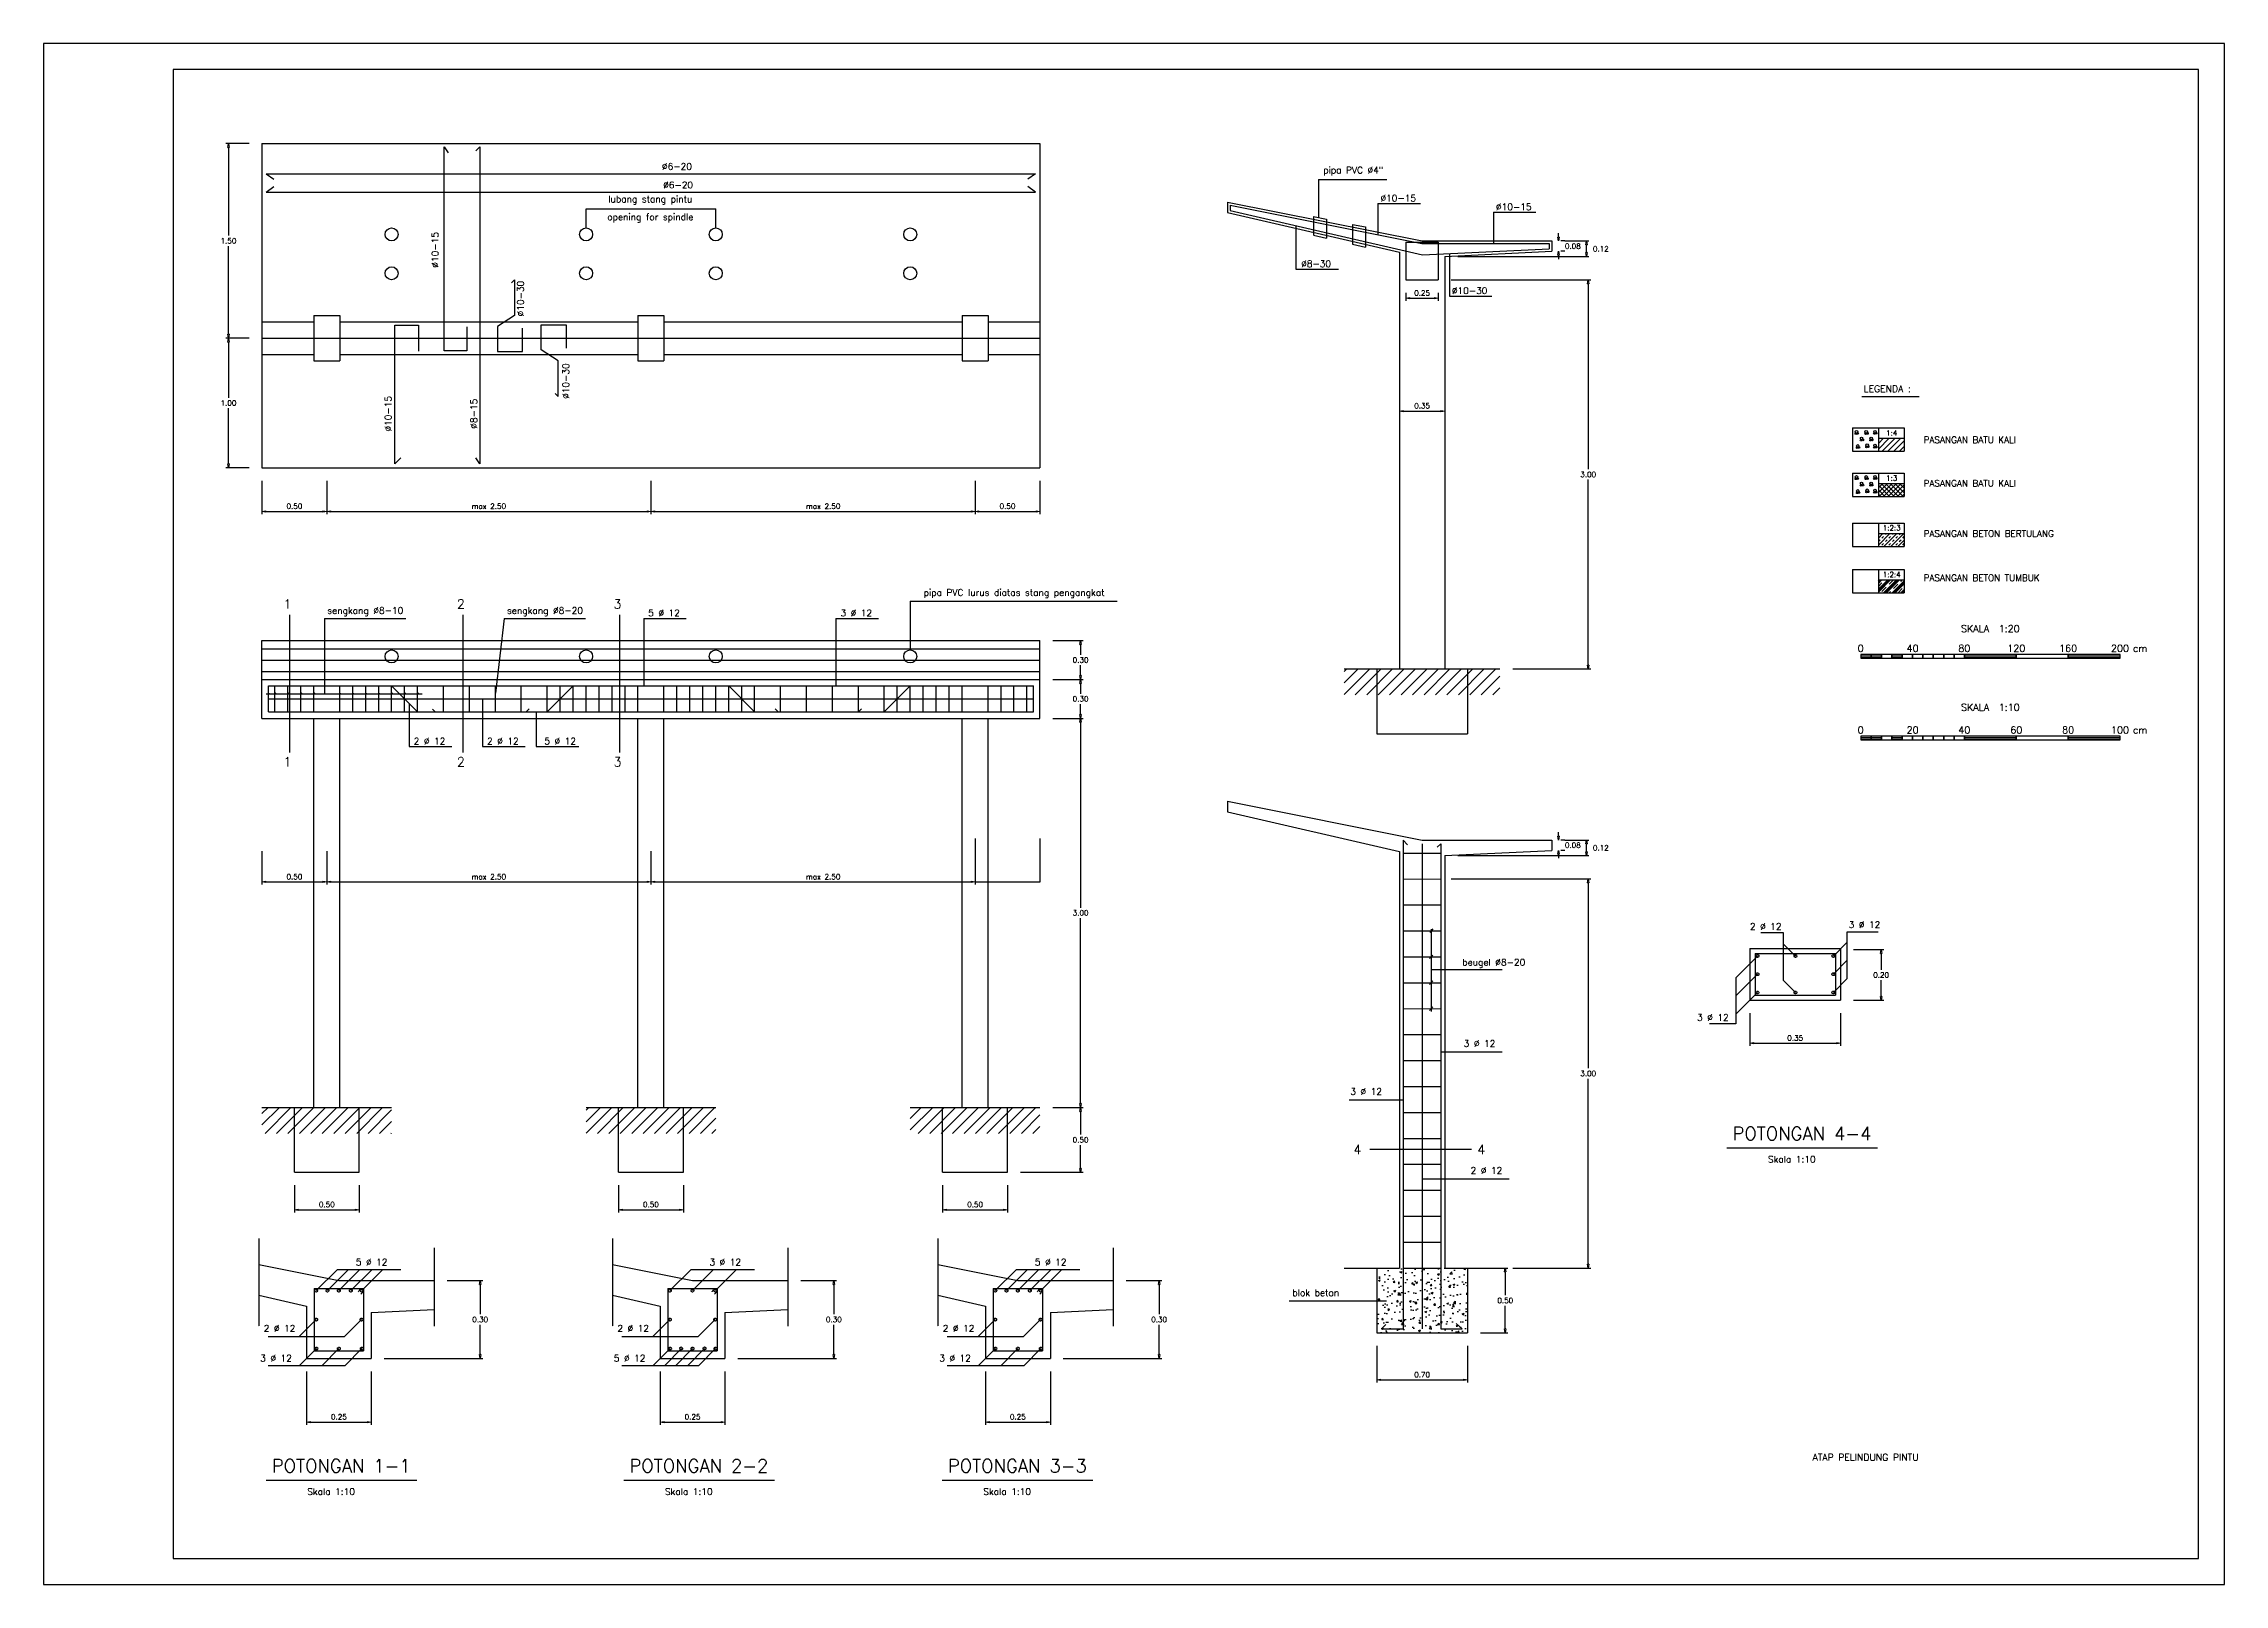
# Model space of a CAD drawing. Header units: metres. Extents: x -50 to 791, y -10 to 584.
import ezdxf
from ezdxf.enums import TextEntityAlignment as Align

# ---------------------------------------------------------------- set-up
doc = ezdxf.new("R2010")
doc.units = ezdxf.units.M
doc.header["$MEASUREMENT"] = 0
doc.linetypes.add('DASHED2', pattern=[0.375, 0.25, -0.125])
doc.layers.add('GRID', color=7, linetype='Continuous')
doc.layers.add('KOP', color=7, linetype='Continuous')
doc.styles.add('L100', font='simplex.shx', dxfattribs={"height": 0.0508})
doc.styles.add('L140', font='simplex.shx', dxfattribs={"height": 0.0712})
doc.styles.add('L200', font='simplex.shx', dxfattribs={"height": 0.1016})
doc.styles.get("Standard").update_dxf_attribs({"font": 'Simplex.shx'})
doc.dimstyles.get("Standard").update_dxf_attribs({"dimtxt": 0.18, "dimasz": 0.18, "dimexe": 0.18, "dimexo": 0.0625, "dimgap": 0.09, "dimtad": 0, "dimtih": 1, "dimtoh": 1, "dimdec": 4, "dimzin": 0, "dimdsep": 46, "dimtxsty": 'Standard', "dimcen": 0.09, "dimadec": 0, "dimazin": 0, "dimtfac": 1, "dimtdec": 4, "dimtofl": 0, "dimtmove": 0, "dimatfit": 3, "dimfxl": 1, "dimtolj": 1, "dimtzin": 0, "dimarcsym": 0})
pattern_1 = [(0, (305.389869, -361.073652), (0, 0.0127), [])]
pattern_2 = [(0, (305.389869, -361.703538), (0, 0.0127), [])]

# ---------------------------------------------------------------- blocks, each defined once
blk = doc.blocks.new('_ClosedBlank')
at = {"color": 0, "linetype": 'ByBlock', "lineweight": -2}
for p, q in [((-1, 0.17), (0, 0)), ((-1, 0.17), (-1, -0.17)), ((0, 0), (-1, -0.17))]:
    blk.add_line(p, q, dxfattribs=at)
blk = doc.blocks.new('*D2')
at = {"color": 1, "lineweight": -2}
for p, q in [((309.21, 277.53), (309.21, 260.77)), ((334.21, 277.53), (334.21, 260.77))]:
    blk.add_line(p, q, dxfattribs=at)
at = {"color": 2, "lineweight": -2}
blk.add_line((309.24, 260.79), (334.18, 260.79), dxfattribs=at)
at = {"layer": 'Defpoints', "color": 0}
for p in [(309.21, 277.63), (334.21, 277.63), (334.21, 260.79)]:
    blk.add_point(p, dxfattribs=at)
at = {"color": 2, "lineweight": -2, "xscale": 0.03, "yscale": 0.03, "zscale": 0.03, "rotation": 180}
blk.add_blockref('_ClosedBlank', (309.21, 260.79), dxfattribs=at)
at = {"color": 2, "lineweight": -2, "xscale": 0.03, "yscale": 0.03, "zscale": 0.03}
blk.add_blockref('_ClosedBlank', (334.21, 260.79), dxfattribs=at)
at = {"color": 3, "insert": (321.71, 260.83), "char_height": 0.0406, "attachment_point": 5}
blk.add_mtext('\\A1;25.00', dxfattribs=at)
blk = doc.blocks.new('Kop20')
at = {"linetype": 'Continuous'}
h = blk.add_hatch(dxfattribs=at)
h.set_pattern_fill('ANSI31', color=1, scale=0.01, style=0)
h.set_pattern_definition([(45, (298.548277, -352.98725), (-0.02245064, 0.02245064), [])])
h.paths.add_polyline_path([(305.926, -354.118), (305.926, -354.018), (305.726, -354.018), (305.726, -354.118)])
h = blk.add_hatch(dxfattribs=at)
h.set_pattern_fill('ANSI37', color=1, scale=0.2, style=0)
h.set_pattern_definition([(45, (1291.575014, -163.244375), (-0.0176776695, 0.0176776695), []), (135, (1291.575014, -163.244375), (-0.0176776695, -0.0176776695), [])])
h.paths.add_polyline_path([(305.926, -354.466), (305.926, -354.366), (305.726, -354.366), (305.726, -354.466)])
h = blk.add_hatch(dxfattribs=at)
h.set_pattern_fill('TRANS', color=1, scale=0.006, angle=45, style=0)
h.set_pattern_definition([(45, (298.548277, -354.499533), (-0.02694077, 0.02694077), []), (45, (298.534806, -354.486063), (-0.02694077, 0.02694077), [0.01905, -0.01905])])
h.paths.add_polyline_path([(305.926, -354.853), (305.926, -354.753), (305.726, -354.753), (305.726, -354.853)])
h = blk.add_hatch(dxfattribs=at)
h.set_pattern_fill('CLAY', color=1, scale=0.01, angle=45, style=0)
h.set_pattern_definition([(45, (298.548277, -354.471725), (-0.03367596, 0.03367596), []), (45, (298.542664, -354.466113), (-0.03367596, 0.03367596), []), (45, (298.53705, -354.4605), (-0.03367596, 0.03367596), []), (45, (298.525826, -354.449275), (-0.03367596, 0.03367596), [0.047625, -0.03175])])
h.paths.add_polyline_path([(305.926, -355.21), (305.926, -355.11), (305.726, -355.11), (305.726, -355.21)])
h = blk.add_hatch(dxfattribs=at)
h.set_pattern_fill('LINE', color=2, scale=0.004, style=0)
h.set_pattern_definition(pattern_1)
h.paths.add_polyline_path([(305.59, -355.714), (305.67, -355.714), (305.67, -355.684), (305.59, -355.684)])
h = blk.add_hatch(dxfattribs=at)
h.set_pattern_fill('LINE', color=2, scale=0.004, style=0)
h.set_pattern_definition(pattern_1)
h.paths.add_polyline_path([(305.67, -355.714), (305.75, -355.714), (305.75, -355.684), (305.67, -355.684)])
h = blk.add_hatch(dxfattribs=at)
h.set_pattern_fill('LINE', color=2, scale=0.004, style=0)
h.set_pattern_definition(pattern_1)
h.paths.add_polyline_path([(305.83, -355.714), (305.91, -355.714), (305.91, -355.684), (305.83, -355.684)])
h = blk.add_hatch(dxfattribs=at)
h.set_pattern_fill('LINE', color=2, scale=0.004, style=0)
h.set_pattern_definition(pattern_1)
h.paths.add_polyline_path([(306.39, -355.714), (306.79, -355.714), (306.79, -355.684), (306.39, -355.684)])
h = blk.add_hatch(dxfattribs=at)
h.set_pattern_fill('LINE', color=2, scale=0.004, style=0)
h.set_pattern_definition(pattern_1)
h.paths.add_polyline_path([(307.19, -355.714), (307.59, -355.714), (307.59, -355.684), (307.19, -355.684)])
h = blk.add_hatch(dxfattribs=at)
h.set_pattern_fill('LINE', color=2, scale=0.004, style=0)
h.set_pattern_definition(pattern_2)
h.paths.add_polyline_path([(305.59, -356.344), (305.67, -356.344), (305.67, -356.314), (305.59, -356.314)])
h = blk.add_hatch(dxfattribs=at)
h.set_pattern_fill('LINE', color=2, scale=0.004, style=0)
h.set_pattern_definition(pattern_2)
h.paths.add_polyline_path([(305.67, -356.344), (305.75, -356.344), (305.75, -356.314), (305.67, -356.314)])
h = blk.add_hatch(dxfattribs=at)
h.set_pattern_fill('LINE', color=2, scale=0.004, style=0)
h.set_pattern_definition(pattern_2)
h.paths.add_polyline_path([(305.83, -356.344), (305.91, -356.344), (305.91, -356.314), (305.83, -356.314)])
h = blk.add_hatch(dxfattribs=at)
h.set_pattern_fill('LINE', color=2, scale=0.004, style=0)
h.set_pattern_definition(pattern_2)
h.paths.add_polyline_path([(306.39, -356.344), (306.79, -356.344), (306.79, -356.314), (306.39, -356.314)])
h = blk.add_hatch(dxfattribs=at)
h.set_pattern_fill('LINE', color=2, scale=0.004, style=0)
h.set_pattern_definition(pattern_2)
h.paths.add_polyline_path([(307.19, -356.344), (307.59, -356.344), (307.59, -356.314), (307.19, -356.314)])
at = {"color": 4}
blk.add_line((305.598, -353.696), (306.04, -353.696), dxfattribs=at)
at = {"color": 3, "linetype": 'Continuous'}
for p, q in [((305.526, -353.938), (305.526, -354.118)), ((305.526, -353.938), (305.926, -353.938)), ((305.726, -353.938), (305.726, -354.118)), ((305.726, -354.018), (305.926, -354.018)), ((305.926, -353.938), (305.926, -354.118)), ((305.526, -354.118), (305.926, -354.118)), ((305.526, -354.286), (305.526, -354.466)), ((305.526, -354.286), (305.926, -354.286)), ((305.726, -354.286), (305.726, -354.466)), ((305.726, -354.366), (305.926, -354.366)), ((305.926, -354.286), (305.926, -354.466)), ((305.526, -354.466), (305.926, -354.466)), ((305.526, -354.673), (305.926, -354.673)), ((305.526, -354.673), (305.526, -354.853)), ((305.726, -354.673), (305.726, -354.853)), ((305.926, -354.673), (305.926, -354.853)), ((305.526, -354.853), (305.926, -354.853)), ((305.726, -354.753), (305.926, -354.753)), ((305.526, -355.03), (305.526, -355.21)), ((305.526, -355.03), (305.926, -355.03)), ((305.726, -355.03), (305.726, -355.21)), ((305.926, -355.03), (305.926, -355.21)), ((305.526, -355.21), (305.926, -355.21)), ((305.726, -355.11), (305.926, -355.11))]:
    blk.add_line(p, q, dxfattribs=at)
at = {"color": 2}
blk.add_lwpolyline([(291.575, -362.855), (308.395, -362.855), (308.395, -350.975), (291.575, -350.975)], close=True, dxfattribs=at)
at = {"color": 6}
blk.add_lwpolyline([(292.575, -362.655), (308.195, -362.655), (308.195, -351.175), (292.575, -351.175)], close=True, dxfattribs=at)
at = {"color": 3, "linetype": 'Continuous'}
for points in [[(305.59, -355.714), (305.67, -355.714), (305.67, -355.684), (305.59, -355.684)], [(305.67, -355.714), (305.75, -355.714), (305.75, -355.684), (305.67, -355.684)], [(305.75, -355.714), (305.83, -355.714), (305.83, -355.684), (305.75, -355.684)], [(305.83, -355.714), (305.91, -355.714), (305.91, -355.684), (305.83, -355.684)], [(305.91, -355.714), (305.99, -355.714), (305.99, -355.684), (305.91, -355.684)], [(305.99, -355.714), (306.07, -355.714), (306.07, -355.684), (305.99, -355.684)], [(306.07, -355.714), (306.15, -355.714), (306.15, -355.684), (306.07, -355.684)], [(306.15, -355.714), (306.23, -355.714), (306.23, -355.684), (306.15, -355.684)], [(306.23, -355.714), (306.31, -355.714), (306.31, -355.684), (306.23, -355.684)], [(306.31, -355.714), (306.39, -355.714), (306.39, -355.684), (306.31, -355.684)], [(306.39, -355.714), (306.79, -355.714), (306.79, -355.684), (306.39, -355.684)], [(306.79, -355.714), (307.19, -355.714), (307.19, -355.684), (306.79, -355.684)], [(307.19, -355.714), (307.59, -355.714), (307.59, -355.684), (307.19, -355.684)], [(305.59, -356.344), (305.67, -356.344), (305.67, -356.314), (305.59, -356.314)], [(305.67, -356.344), (305.75, -356.344), (305.75, -356.314), (305.67, -356.314)], [(305.75, -356.344), (305.83, -356.344), (305.83, -356.314), (305.75, -356.314)], [(305.83, -356.344), (305.91, -356.344), (305.91, -356.314), (305.83, -356.314)], [(305.91, -356.344), (305.99, -356.344), (305.99, -356.314), (305.91, -356.314)], [(305.99, -356.344), (306.07, -356.344), (306.07, -356.314), (305.99, -356.314)], [(306.07, -356.344), (306.15, -356.344), (306.15, -356.314), (306.07, -356.314)], [(306.15, -356.344), (306.23, -356.344), (306.23, -356.314), (306.15, -356.314)], [(306.23, -356.344), (306.31, -356.344), (306.31, -356.314), (306.23, -356.314)], [(306.31, -356.344), (306.39, -356.344), (306.39, -356.314), (306.31, -356.314)], [(306.39, -356.344), (306.79, -356.344), (306.79, -356.314), (306.39, -356.314)], [(306.79, -356.344), (307.19, -356.344), (307.19, -356.314), (306.79, -356.314)], [(307.19, -356.344), (307.59, -356.344), (307.59, -356.314), (307.19, -356.314)]]:
    blk.add_lwpolyline(points, close=True, dxfattribs=at)
for centre, radius in [((305.558, -353.968), 0.00988), ((305.567, -353.981), 0.00628), ((305.597, -354.019), 0.00988), ((305.607, -354.031), 0.00628), ((305.632, -353.968), 0.00988), ((305.64, -354.071), 0.00988), ((305.642, -353.981), 0.00628), ((305.671, -354.019), 0.00988), ((305.68, -354.031), 0.00628), ((305.7, -353.968), 0.00988), ((305.709, -353.98), 0.00628), ((305.567, -354.077), 0.00988), ((305.577, -354.089), 0.00628), ((305.649, -354.083), 0.00628), ((305.7, -354.074), 0.00988), ((305.709, -354.086), 0.00628), ((305.558, -354.316), 0.00988), ((305.567, -354.329), 0.00628), ((305.597, -354.366), 0.00988), ((305.607, -354.379), 0.00628), ((305.632, -354.316), 0.00988), ((305.642, -354.329), 0.00628), ((305.671, -354.366), 0.00988), ((305.68, -354.379), 0.00628), ((305.7, -354.315), 0.00988), ((305.709, -354.328), 0.00628), ((305.567, -354.424), 0.00988), ((305.577, -354.437), 0.00628), ((305.64, -354.419), 0.00988), ((305.649, -354.431), 0.00628), ((305.7, -354.421), 0.00988), ((305.709, -354.434), 0.00628)]:
    blk.add_circle(centre, radius, dxfattribs=at)
for centre in [(305.553, -353.983), (305.593, -354.033), (305.628, -353.983), (305.666, -354.033), (305.695, -353.982), (305.563, -354.091), (305.635, -354.086), (305.695, -354.089), (305.553, -354.331), (305.593, -354.381), (305.628, -354.331), (305.666, -354.381), (305.695, -354.33), (305.563, -354.439), (305.635, -354.433), (305.695, -354.436)]:
    blk.add_ellipse(centre, major_axis=(-0.00659, 0), ratio=0.833332, dxfattribs=at)
at = {"color": 4}
for s, height, p in [('LEGENDA :', 0.052, (305.613, -353.662)), ('PASANGAN BATU KALI', 0.05, (306.075, -354.055)), ('PASANGAN BATU KALI', 0.05, (306.075, -354.39)), ('PASANGAN BETON BERTULANG', 0.05, (306.075, -354.778)), ('PASANGAN BETON TUMBUK', 0.05, (306.075, -355.119))]:
    blk.add_text(s, height=height, dxfattribs=at).set_placement(p)
at = {"color": 3, "linetype": 'Continuous'}
for s, height, p in [('1:4', 0.04, (305.829, -353.997)), ('1:3', 0.04, (305.829, -354.345)), ('1:2:3', 0.04, (305.829, -354.729)), ('1:2:4', 0.04, (305.829, -355.089)), ('SKALA  1:20', 0.054, (306.59, -355.514)), ('0', 0.054, (305.59, -355.664)), ('40', 0.054, (305.99, -355.664)), ('80', 0.054, (306.39, -355.664)), ('120', 0.054, (306.79, -355.664)), ('160', 0.054, (307.19, -355.664)), ('200', 0.054, (307.59, -355.664)), ('SKALA  1:10', 0.054, (306.59, -356.119)), ('0', 0.054, (305.59, -356.294)), ('20', 0.054, (305.99, -356.294)), ('40', 0.054, (306.39, -356.294)), ('60', 0.054, (306.79, -356.294)), ('80', 0.054, (307.19, -356.294)), ('100', 0.054, (307.59, -356.294))]:
    blk.add_text(s, height=height, dxfattribs=at).set_placement(p, align=Align.CENTER)
for p in [(307.69, -355.664), (307.69, -356.294)]:
    blk.add_text('cm', height=0.054, dxfattribs=at).set_placement(p)

msp = doc.modelspace()

# ---------------------------------------------------------------- hatches: boundary and pattern name
h = msp.add_hatch()
h.set_pattern_fill('LINE', color=1, scale=35, style=0)
h.set_pattern_definition([(0, (-378.2372, -143.6997), (0, 4.375), [])])
h.paths.add_polyline_path([(34.212, 353.858), (34.212, 338.858), (334.212, 338.858), (334.212, 353.858)])
h = msp.add_hatch()
h.set_pattern_fill('LINE', color=1, scale=25, angle=45, style=0)
h.set_pattern_definition([(45, (-445.857, -171.0075), (-2.209709, 2.209709), [])])
h.paths.add_polyline_path([(451.595, 342.926), (451.595, 332.926), (464.095, 332.926), (464.095, 342.926)])
h.paths.add_polyline_path([(481.595, 332.926), (481.595, 342.926), (464.095, 342.926), (464.095, 332.926)])
h.paths.add_polyline_path([(481.595, 342.926), (481.595, 332.926), (499.095, 332.926), (499.095, 342.926)])
h.paths.add_polyline_path([(499.095, 332.926), (511.595, 332.926), (511.595, 342.926), (499.095, 342.926)])
h = msp.add_hatch()
h.set_pattern_fill('LINE', color=1, scale=25, angle=45, style=0)
h.set_pattern_definition([(45, (-378.2372, -143.6997), (-2.209709, 2.209709), [])])
h.paths.add_polyline_path([(46.712, 173.858), (34.212, 173.858), (34.212, 163.858), (46.712, 163.858)])
h.paths.add_polyline_path([(71.712, 173.858), (46.712, 173.858), (46.712, 163.858), (71.712, 163.858)])
h.paths.add_polyline_path([(84.212, 173.858), (71.712, 173.858), (71.712, 163.858), (84.212, 163.858)])
h.paths.add_polyline_path([(171.712, 173.858), (159.212, 173.858), (159.212, 163.858), (171.712, 163.858)])
h.paths.add_polyline_path([(196.712, 173.858), (171.712, 173.858), (171.712, 163.858), (196.712, 163.858)])
h.paths.add_polyline_path([(209.212, 173.858), (196.712, 173.858), (196.712, 163.858), (209.212, 163.858)])
h.paths.add_polyline_path([(296.712, 173.858), (284.212, 173.858), (284.212, 163.858), (296.712, 163.858)])
h.paths.add_polyline_path([(321.712, 173.858), (296.712, 173.858), (296.712, 163.858), (321.712, 163.858)])
h.paths.add_polyline_path([(334.212, 173.858), (321.712, 173.858), (321.712, 163.858), (334.212, 163.858)])
h = msp.add_hatch()
h.set_pattern_fill('AR-CONC', color=1, style=0)
h.set_pattern_definition([(50, (-445.857, -205.601), (7.172602, -0.62752), [0.75, -8.25]), (355, (-445.857, -205.601), (-1.387513, 7.52192), [0.6, -6.6]), (100.4514, (-445.2594, -205.653), (5.785094, 6.894395), [0.6374, -7.01142]), (46.1842, (-445.857, -203.601), (10.67241, -1.65519), [1.125, -12.375]), (96.6356, (-444.968, -203.739), (9.34663, 9.74118), [0.9561, -10.51713]), (351.1842, (-445.857, -203.601), (9.34662, 9.74119), [0.9, -9.9]), (21, (-444.857, -204.101), (5.96907, -4.02619), [0.75, -8.25]), (326, (-444.857, -204.101), (2.433153, 7.2515), [0.6, -6.6]), (71.4514, (-444.3596, -204.4364), (8.402226, 3.225305), [0.6374, -7.01142]), (37.5, (-445.857, -205.601), (0.1215986, 3.3289385), [0, -6.52, 0, -6.7, 0, -6.625]), (7.5, (-445.857, -205.601), (2.630695, 3.944117), [0, -3.82, 0, -6.37, 0, -2.525]), (327.5, (-448.087, -205.601), (5.3382244, -0.225549), [0, -2.5, 0, -7.8, 0, -10.35]), (317.5, (-449.087, -205.601), (5.831862, 1.00105), [0, -3.25, 0, -5.18, 0, -7.35])])
h.paths.add_polyline_path([(499.095, 86.956), (499.095, 111.956), (464.095, 111.956), (464.095, 86.956)])

# ---------------------------------------------------------------- linework, layer by layer
at = {"color": 1}
for p, q in [((29.212, 545.456), (20.268, 545.456)), ((536.595, 507.926), (535.166, 507.926)), ((536.595, 507.926), (545.965, 507.926)), ((495.345, 501.926), (545.965, 501.926)), ((536.595, 503.926), (535.166, 503.926)), ((475.345, 487.926), (475.345, 484.821)), ((487.845, 487.926), (487.845, 484.821)), ((492.845, 492.926), (546.677, 492.926)), ((29.212, 470.456), (20.268, 470.456)), ((29.212, 470.456), (20.268, 470.456)), ((472.845, 444.359), (472.845, 443.373)), ((490.345, 444.359), (490.345, 443.373)), ((29.212, 420.456), (20.268, 420.456)), ((34.212, 415.456), (34.212, 402.602)), ((59.212, 415.456), (59.212, 402.602)), ((59.212, 415.456), (59.212, 402.602)), ((184.212, 415.456), (184.212, 402.602)), ((184.212, 415.456), (184.212, 402.602)), ((309.212, 415.456), (309.212, 402.602)), ((309.212, 415.456), (309.212, 402.602)), ((334.212, 415.456), (334.212, 402.602)), ((339.212, 353.858), (350.927, 353.858)), ((339.212, 338.858), (350.927, 338.858)), ((339.212, 338.858), (350.927, 338.858)), ((516.595, 342.926), (546.677, 342.926)), ((35.832, 333.382), (95.932, 333.382)), ((36.464, 333.134), (37.04, 333.71)), ((38.964, 333.134), (39.54, 333.71)), ((43.964, 333.134), (44.54, 333.71)), ((48.964, 333.134), (49.54, 333.71)), ((53.964, 333.134), (54.54, 333.71)), ((63.964, 333.134), (64.54, 333.71)), ((68.964, 333.134), (69.54, 333.71)), ((73.964, 333.134), (74.54, 333.71)), ((78.964, 333.134), (79.54, 333.71)), ((83.964, 333.134), (84.54, 333.71)), ((88.964, 333.134), (89.54, 333.71)), ((93.964, 333.134), (94.54, 333.71)), ((339.212, 323.858), (350.927, 323.858)), ((339.212, 323.858), (350.927, 323.858)), ((34.212, 272.633), (34.212, 259.779)), ((59.212, 272.633), (59.212, 259.779)), ((59.212, 272.633), (59.212, 259.779)), ((184.212, 272.633), (184.212, 259.779)), ((184.212, 272.633), (184.212, 259.779)), ((309.212, 272.633), (309.212, 259.779)), ((495.345, 270.956), (545.965, 270.956)), ((536.595, 276.956), (535.166, 276.956)), ((536.595, 272.956), (535.166, 272.956)), ((536.595, 276.956), (545.965, 276.956)), ((492.845, 261.956), (546.677, 261.956)), ((485.743, 242.676), (484.544, 241.32)), ((485.081, 242.643), (485.081, 210.809)), ((485.681, 232.622), (484.482, 231.266)), ((485.681, 222.622), (484.482, 221.266)), ((485.681, 212.622), (484.482, 211.266)), ((339.212, 173.858), (350.927, 173.858)), ((339.212, 173.858), (350.927, 173.858)), ((46.712, 143.858), (46.712, 133.368)), ((71.712, 143.858), (71.712, 133.368)), ((171.712, 143.858), (171.712, 133.368)), ((196.712, 143.858), (196.712, 133.368)), ((296.712, 143.858), (296.712, 133.368)), ((321.712, 143.858), (321.712, 133.368)), ((326.712, 148.858), (350.927, 148.858)), ((504.095, 111.956), (514.709, 111.956)), ((516.595, 111.956), (546.677, 111.956)), ((504.095, 86.956), (514.709, 86.956)), ((464.095, 81.956), (464.095, 67.81)), ((499.095, 81.956), (499.095, 67.81))]:
    msp.add_line(p, q, dxfattribs=at)
at = {"color": 2}
for p, q in [((21.283, 543.956), (21.283, 509.986)), ((441.695, 531.599), (467.999, 531.599)), ((441.695, 531.599), (441.695, 516.926)), ((464.588, 522.342), (480.996, 522.342)), ((464.588, 522.342), (464.588, 510.308)), ((159.212, 512.956), (159.212, 520.333)), ((159.212, 520.333), (209.212, 520.333)), ((209.212, 512.956), (209.212, 520.333)), ((432.905, 513.801), (432.905, 497.06)), ((509.106, 518.961), (509.106, 506.926)), ((509.106, 518.961), (525.514, 518.961)), ((21.283, 471.956), (21.283, 505.926)), ((534.151, 509.426), (534.151, 510.926)), ((544.95, 503.426), (544.95, 506.426)), ((432.905, 497.06), (449.313, 497.06)), ((492.111, 503.013), (492.111, 486.688)), ((534.151, 502.426), (534.151, 500.926)), ((545.662, 491.426), (545.662, 419.956)), ((476.845, 485.836), (486.345, 485.836)), ((492.111, 486.688), (508.519, 486.688)), ((21.283, 468.956), (21.283, 447.486)), ((21.283, 421.956), (21.283, 443.426)), ((474.345, 442.358), (488.845, 442.358)), ((545.662, 344.426), (545.662, 415.896)), ((35.712, 403.617), (57.712, 403.617)), ((60.712, 403.617), (182.712, 403.617)), ((185.712, 403.617), (307.712, 403.617)), ((310.712, 403.617), (332.712, 403.617)), ((58.275, 362.422), (58.275, 333.382)), ((58.275, 362.422), (89.706, 362.422)), ((127.566, 362.422), (124.212, 333.533)), ((127.566, 362.422), (158.996, 362.422)), ((181.41, 362.422), (197.818, 362.422)), ((181.41, 362.422), (181.41, 336.358)), ((255.576, 362.422), (255.576, 336.358)), ((255.576, 362.422), (271.984, 362.422)), ((284.176, 369.107), (363.994, 369.107)), ((284.176, 369.107), (284.176, 350.235)), ((349.912, 352.358), (349.912, 348.388)), ((349.912, 340.358), (349.912, 344.328)), ((349.912, 337.358), (349.912, 333.388)), ((90.995, 329.574), (90.995, 313.055)), ((119.281, 331.358), (119.281, 313.055)), ((349.912, 325.358), (349.912, 329.328)), ((139.969, 326.358), (139.969, 313.055)), ((349.912, 322.358), (349.912, 250.888)), ((90.995, 313.055), (107.403, 313.055)), ((119.281, 313.055), (135.689, 313.055)), ((139.969, 313.055), (156.377, 313.055)), ((534.151, 278.456), (534.151, 279.956)), ((534.151, 271.456), (534.151, 269.956)), ((544.95, 272.456), (544.95, 275.456)), ((35.712, 260.794), (57.712, 260.794)), ((60.712, 260.794), (182.712, 260.794)), ((185.712, 260.794), (307.712, 260.794)), ((545.662, 260.456), (545.662, 188.986)), ((349.912, 175.358), (349.912, 246.828)), ((485.081, 227.005), (512.535, 227.005)), ((488.845, 195.357), (512.483, 195.357)), ((453.514, 176.83), (474.345, 176.83)), ((545.662, 113.456), (545.662, 184.926)), ((349.912, 172.358), (349.912, 163.388)), ((349.912, 150.358), (349.912, 159.328)), ((481.595, 146.394), (515.134, 146.394)), ((48.212, 134.383), (70.212, 134.383)), ((173.212, 134.383), (195.212, 134.383)), ((298.212, 134.383), (320.212, 134.383)), ((513.694, 110.456), (513.694, 101.486)), ((430.295, 99.262), (467.906, 99.262)), ((513.694, 88.456), (513.694, 97.426)), ((465.595, 68.825), (497.595, 68.825))]:
    msp.add_line(p, q, dxfattribs=at)
at = {"color": 6}
for p, q in [((34.212, 545.456), (334.212, 545.456)), ((34.212, 545.456), (34.212, 420.456)), ((334.212, 545.456), (334.212, 420.456)), ((34.212, 420.456), (334.212, 420.456)), ((34.212, 353.858), (334.212, 353.858)), ((34.212, 323.858), (34.212, 353.858)), ((334.212, 323.858), (334.212, 353.858)), ((34.212, 338.858), (334.212, 338.858)), ((34.212, 323.858), (334.212, 323.858)), ((34.212, 173.858), (84.212, 173.858)), ((159.212, 173.858), (209.212, 173.858)), ((284.212, 173.858), (334.212, 173.858))]:
    msp.add_line(p, q, dxfattribs=at)
at = {"color": 3}
for p, q in [((104.508, 465.628), (104.508, 544.148)), ((104.508, 544.148), (106.034, 541.861)), ((116.722, 542.624), (118.248, 544.148)), ((118.248, 544.148), (118.248, 422.018)), ((35.878, 533.826), (332.546, 533.826)), ((35.878, 533.826), (38.829, 531.706)), ((332.546, 533.826), (329.595, 531.706)), ((35.878, 526.774), (38.829, 528.894)), ((35.878, 526.774), (332.546, 526.774)), ((332.546, 526.774), (329.595, 528.894)), ((407.595, 521.706), (481.496, 506.926)), ((407.595, 521.706), (407.595, 519.643)), ((407.595, 519.643), (481.814, 502.514)), ((475.345, 507.426), (475.345, 492.926)), ((475.345, 507.426), (487.845, 507.426)), ((481.496, 506.926), (530.595, 506.926)), ((481.814, 502.514), (530.595, 504.879)), ((487.845, 507.426), (487.845, 492.926)), ((530.595, 506.926), (530.595, 504.879)), ((130.445, 491.748), (131.646, 492.948)), ((131.646, 492.948), (131.646, 479.149)), ((475.345, 492.926), (487.845, 492.926)), ((85.42, 422.039), (85.42, 475.403)), ((85.42, 475.403), (94.581, 475.403)), ((94.581, 475.403), (94.581, 465.492)), ((113.151, 474.776), (113.151, 465.628)), ((131.646, 479.149), (125.038, 474.949)), ((125.038, 474.949), (125.038, 465.35)), ((134.65, 465.35), (134.65, 474.349)), ((141.859, 465.962), (141.859, 475.561)), ((141.859, 475.561), (151.471, 475.561)), ((151.471, 475.561), (151.471, 466.562)), ((113.151, 465.628), (104.508, 465.628)), ((125.038, 465.35), (134.65, 465.35)), ((148.467, 461.762), (141.859, 465.962)), ((148.467, 447.963), (148.467, 461.762)), ((147.266, 449.163), (148.467, 447.963)), ((87.711, 424.326), (85.42, 422.039)), ((118.248, 422.018), (116.719, 424.305)), ((36.712, 336.358), (331.712, 336.358)), ((36.712, 326.358), (36.712, 336.358)), ((36.712, 331.358), (331.712, 331.358)), ((39.212, 326.358), (39.212, 336.358)), ((44.212, 326.358), (44.212, 336.358)), ((49.212, 326.358), (49.212, 336.358)), ((54.212, 326.358), (54.212, 336.358)), ((64.212, 326.358), (64.212, 336.358)), ((69.212, 326.358), (69.212, 336.358)), ((74.212, 326.358), (74.212, 336.358)), ((79.212, 326.358), (79.212, 336.358)), ((84.212, 326.358), (84.212, 336.358)), ((84.212, 336.358), (94.212, 326.358)), ((89.212, 326.358), (89.212, 336.358)), ((94.212, 326.358), (94.212, 336.358)), ((104.212, 326.358), (104.212, 336.358)), ((114.212, 326.358), (114.212, 336.358)), ((124.212, 326.358), (124.212, 336.358)), ((134.212, 326.358), (134.212, 336.358)), ((144.212, 326.358), (144.212, 336.358)), ((154.212, 336.358), (144.212, 326.358)), ((149.212, 326.358), (149.212, 336.358)), ((154.212, 326.358), (154.212, 336.358)), ((159.212, 326.358), (159.212, 336.358)), ((164.212, 326.358), (164.212, 336.358)), ((169.212, 326.358), (169.212, 336.358)), ((174.212, 326.358), (174.212, 336.358)), ((179.212, 326.358), (179.212, 336.358)), ((189.212, 326.358), (189.212, 336.358)), ((194.212, 326.358), (194.212, 336.358)), ((199.212, 326.358), (199.212, 336.358)), ((204.212, 326.358), (204.212, 336.358)), ((209.212, 326.358), (209.212, 336.358)), ((214.212, 326.358), (214.212, 336.358)), ((214.212, 336.358), (224.212, 326.358)), ((219.212, 326.358), (219.212, 336.358)), ((224.212, 326.358), (224.212, 336.358)), ((234.212, 326.358), (234.212, 336.358)), ((244.212, 326.358), (244.212, 336.358)), ((254.212, 326.358), (254.212, 336.358)), ((264.212, 326.358), (264.212, 336.358)), ((274.212, 326.358), (274.212, 336.358)), ((284.212, 336.358), (274.212, 326.358)), ((279.212, 326.358), (279.212, 336.358)), ((284.212, 326.358), (284.212, 336.358)), ((289.212, 326.358), (289.212, 336.358)), ((294.212, 326.358), (294.212, 336.358)), ((299.212, 326.358), (299.212, 336.358)), ((304.212, 326.358), (304.212, 336.358)), ((314.212, 326.358), (314.212, 336.358)), ((319.212, 326.358), (319.212, 336.358)), ((324.212, 326.358), (324.212, 336.358)), ((329.212, 326.358), (329.212, 336.358)), ((331.712, 326.358), (331.712, 336.358)), ((36.712, 326.358), (331.712, 326.358)), ((101.001, 326.358), (99.912, 327.446)), ((136.091, 326.358), (137.309, 327.576)), ((233.339, 326.358), (232.118, 327.579)), ((264.212, 326.358), (265.424, 327.569)), ((474.345, 276.877), (474.345, 88.456)), ((474.345, 276.877), (476.007, 275.082)), ((474.505, 271.955), (489.005, 271.94)), ((481.595, 275.456), (481.595, 88.456)), ((488.845, 275.456), (487.471, 274.244)), ((488.845, 275.456), (488.845, 88.456)), ((474.495, 261.955), (488.995, 261.94)), ((474.485, 251.955), (488.985, 251.94)), ((474.475, 241.955), (488.975, 241.94)), ((474.465, 231.955), (488.965, 231.94)), ((474.455, 221.955), (488.955, 221.94)), ((474.445, 211.955), (488.945, 211.94)), ((474.435, 201.955), (488.935, 201.94)), ((474.425, 191.955), (488.925, 191.94)), ((474.415, 181.955), (488.915, 181.94)), ((474.405, 171.955), (488.905, 171.94)), ((474.395, 161.955), (488.895, 161.94)), ((474.385, 151.955), (488.885, 151.94)), ((474.375, 141.955), (488.875, 141.94)), ((474.365, 131.955), (488.865, 131.94)), ((474.355, 121.955), (488.855, 121.94)), ((474.345, 111.955), (488.845, 111.94)), ((54.379, 104.091), (54.379, 80.091)), ((54.379, 104.091), (73.379, 104.091)), ((73.379, 104.091), (73.379, 80.091)), ((190.762, 104.091), (209.762, 104.091)), ((190.762, 104.091), (190.762, 80.091)), ((209.762, 104.091), (209.762, 80.091)), ((316.238, 104.091), (335.238, 104.091)), ((316.238, 104.091), (316.238, 80.091)), ((335.238, 104.091), (335.238, 80.091)), ((465.995, 88.456), (467.634, 90.124)), ((497.015, 88.456), (494.755, 90.626)), ((54.379, 80.091), (73.379, 80.091)), ((190.762, 80.091), (209.762, 80.091)), ((316.238, 80.091), (335.238, 80.091))]:
    msp.add_line(p, q, dxfattribs=at)
at = {"color": 5}
for p, q in [((406.595, 522.926), (406.595, 518.847)), ((406.595, 522.926), (481.595, 507.926)), ((406.595, 518.847), (472.845, 503.557)), ((481.595, 507.926), (531.595, 507.926)), ((531.595, 507.926), (531.595, 503.926)), ((472.845, 503.557), (472.845, 342.926)), ((490.345, 501.926), (531.595, 503.926)), ((490.345, 501.926), (490.345, 342.926)), ((451.595, 342.926), (511.595, 342.926)), ((54.212, 173.858), (54.212, 323.858)), ((64.212, 173.858), (64.212, 323.858)), ((179.212, 173.858), (179.212, 323.858)), ((189.212, 173.858), (189.212, 323.858)), ((304.212, 173.858), (304.212, 323.858)), ((314.212, 173.858), (314.212, 323.858)), ((406.595, 291.956), (481.595, 276.956)), ((406.595, 291.956), (406.595, 287.877)), ((406.595, 287.877), (472.845, 272.587)), ((472.845, 272.587), (472.845, 111.956)), ((481.595, 276.956), (531.595, 276.956)), ((490.345, 270.956), (531.595, 272.956)), ((490.345, 270.956), (490.345, 111.956)), ((531.595, 276.956), (531.595, 272.956)), ((33.036, 113.26), (63.879, 107.091)), ((169.419, 113.26), (200.262, 107.091)), ((294.894, 113.26), (325.738, 107.091)), ((451.595, 111.956), (472.845, 111.956)), ((490.345, 111.956), (511.595, 111.956)), ((33.036, 101.433), (51.379, 97.2)), ((63.879, 107.091), (100.636, 107.091)), ((169.419, 101.433), (187.762, 97.2)), ((200.262, 107.091), (237.019, 107.091)), ((294.894, 101.433), (313.238, 97.2)), ((325.738, 107.091), (362.494, 107.091)), ((51.379, 97.2), (51.379, 77.091)), ((76.379, 94.849), (100.636, 96.025)), ((76.379, 94.849), (76.379, 77.091)), ((187.762, 97.2), (187.762, 77.091)), ((212.762, 94.849), (237.019, 96.025)), ((212.762, 94.849), (212.762, 77.091)), ((313.238, 97.2), (313.238, 77.091)), ((338.238, 94.849), (362.494, 96.025)), ((338.238, 94.849), (338.238, 77.091)), ((51.379, 77.091), (76.379, 77.091)), ((187.762, 77.091), (212.762, 77.091)), ((313.238, 77.091), (338.238, 77.091))]:
    msp.add_line(p, q, dxfattribs=at)
at = {"color": 4, "linetype": 'DASHED2', "ltscale": 0.7}
for p, q in [((439.708, 517.324), (439.708, 510.179)), ((444.708, 516.324), (444.708, 509.025)), ((454.761, 514.313), (454.761, 506.705)), ((459.761, 513.313), (459.761, 505.551))]:
    msp.add_line(p, q, dxfattribs=at)
at = {"color": 4}
for p, q in [((439.708, 517.324), (444.708, 516.324)), ((454.761, 514.313), (459.761, 513.313)), ((439.708, 510.179), (444.708, 509.025)), ((454.761, 506.705), (459.761, 505.551)), ((34.212, 470.456), (334.212, 470.456))]:
    msp.add_line(p, q, dxfattribs=at)
at = {"color": 2, "linetype": 'DASHED2'}
for p, q in [((34.212, 476.706), (54.212, 476.706)), ((54.212, 479.206), (54.212, 461.706)), ((54.212, 479.206), (64.212, 479.206)), ((64.212, 479.206), (64.212, 461.706)), ((64.212, 476.706), (179.212, 476.706)), ((179.212, 479.206), (179.212, 461.706)), ((179.212, 479.206), (189.212, 479.206)), ((189.212, 479.206), (189.212, 461.706)), ((189.212, 476.706), (304.212, 476.706)), ((304.212, 479.206), (304.212, 461.706)), ((304.212, 479.206), (314.212, 479.206)), ((314.212, 479.206), (314.212, 461.706)), ((314.212, 476.706), (334.212, 476.706)), ((34.212, 464.206), (54.212, 464.206)), ((64.212, 464.206), (179.212, 464.206)), ((189.212, 464.206), (304.212, 464.206)), ((314.212, 464.206), (334.212, 464.206)), ((54.212, 461.706), (64.212, 461.706)), ((179.212, 461.706), (189.212, 461.706)), ((304.212, 461.706), (314.212, 461.706))]:
    msp.add_line(p, q, dxfattribs=at)
at = {"color": 7, "linetype": 'DASHED2'}
for p, q in [((44.783, 363.836), (44.783, 310.598)), ((111.658, 363.836), (111.658, 310.598)), ((172.031, 363.836), (172.031, 310.598)), ((461.454, 157.76), (500.623, 157.76))]:
    msp.add_line(p, q, dxfattribs=at)
at = {"color": 3, "linetype": 'DASHED2'}
for p, q in [((464.095, 342.926), (464.095, 317.926)), ((499.095, 342.926), (499.095, 317.926)), ((464.095, 317.926), (499.095, 317.926)), ((46.712, 148.858), (46.712, 173.858)), ((71.712, 148.858), (71.712, 173.858)), ((171.712, 148.858), (171.712, 173.858)), ((196.712, 148.858), (196.712, 173.858)), ((296.712, 148.858), (296.712, 173.858)), ((321.712, 148.858), (321.712, 173.858)), ((46.712, 148.858), (71.712, 148.858)), ((171.712, 148.858), (196.712, 148.858)), ((296.712, 148.858), (321.712, 148.858)), ((464.095, 111.956), (464.095, 86.956)), ((499.095, 111.956), (499.095, 86.956)), ((72.226, 104.091), (71.294, 102.747)), ((73.379, 102.851), (72.329, 101.92)), ((208.609, 104.091), (207.677, 102.747)), ((209.762, 102.851), (208.712, 101.92)), ((334.084, 104.091), (333.152, 102.747)), ((335.238, 102.851), (334.187, 101.92)), ((464.095, 86.956), (499.095, 86.956))]:
    msp.add_line(p, q, dxfattribs=at)
at = {"color": 2, "linetype": 'Continuous'}
for p, q in [((621.015, 241.191), (612.237, 241.191)), ((621.015, 222.765), (621.015, 241.191)), ((625.587, 232.241), (621.015, 236.813)), ((640.209, 232.241), (645.592, 237.624)), ((645.592, 223.575), (645.592, 241.63)), ((645.592, 241.63), (657.442, 241.63)), ((610.964, 232.241), (602.582, 223.858)), ((640.209, 225.223), (645.592, 230.606)), ((658.613, 233.205), (658.613, 226.972)), ((610.964, 225.223), (602.582, 216.84)), ((602.582, 223.858), (602.582, 206.128)), ((625.587, 218.193), (621.015, 222.765)), ((640.209, 218.193), (645.592, 223.575)), ((658.613, 216.678), (658.613, 222.912)), ((610.964, 218.193), (602.582, 209.81)), ((602.582, 206.128), (592.487, 206.128)), ((609.487, 198.612), (641.487, 198.612)), ((599.144, 158.246), (657.243, 158.246)), ((55.139, 103.248), (63.286, 111.395)), ((59.448, 103.248), (67.595, 111.395)), ((63.286, 111.395), (87.757, 111.395)), ((63.826, 103.248), (71.973, 111.395)), ((68.495, 103.248), (76.642, 111.395)), ((72.667, 103.248), (80.814, 111.395)), ((191.523, 103.248), (199.669, 111.395)), ((199.669, 111.395), (224.14, 111.395)), ((200.209, 103.248), (208.356, 111.395)), ((209.05, 103.248), (217.197, 111.395)), ((316.998, 103.248), (325.145, 111.395)), ((321.306, 103.248), (329.453, 111.395)), ((325.145, 111.395), (349.615, 111.395)), ((325.684, 103.248), (333.831, 111.395)), ((330.353, 103.248), (338.5, 111.395)), ((334.525, 103.248), (342.672, 111.395)), ((118.371, 105.591), (118.371, 94.121)), ((254.754, 105.591), (254.754, 94.121)), ((380.229, 105.591), (380.229, 94.121)), ((36.559, 85.523), (66.05, 85.523)), ((55.123, 92.066), (48.58, 85.523)), ((72.592, 92.066), (66.05, 85.523)), ((118.371, 78.591), (118.371, 90.061)), ((172.942, 85.523), (202.433, 85.523)), ((191.506, 92.066), (184.963, 85.523)), ((208.976, 92.066), (202.433, 85.523)), ((254.754, 78.591), (254.754, 90.061)), ((298.417, 85.523), (327.908, 85.523)), ((316.981, 92.066), (310.438, 85.523)), ((334.451, 92.066), (327.908, 85.523)), ((380.229, 78.591), (380.229, 90.061)), ((55.188, 80.891), (48.732, 74.435)), ((63.874, 80.891), (57.418, 74.435)), ((72.716, 80.891), (66.26, 74.435)), ((191.571, 80.891), (185.115, 74.435)), ((196.003, 80.891), (189.547, 74.435)), ((200.257, 80.891), (193.801, 74.435)), ((204.866, 80.891), (198.41, 74.435)), ((209.099, 80.891), (202.643, 74.435)), ((317.046, 80.891), (310.59, 74.435)), ((325.732, 80.891), (319.276, 74.435)), ((334.574, 80.891), (328.118, 74.435)), ((36.559, 74.435), (66.26, 74.435)), ((172.942, 74.435), (202.643, 74.435)), ((298.417, 74.435), (328.118, 74.435)), ((52.879, 52.567), (74.879, 52.567)), ((189.262, 52.567), (211.262, 52.567)), ((314.738, 52.567), (336.738, 52.567)), ((35.84, 30.12), (93.939, 30.12)), ((173.774, 30.12), (231.873, 30.12)), ((296.566, 30.12), (354.665, 30.12))]:
    msp.add_line(p, q, dxfattribs=at)
at = {"color": 5, "linetype": 'Continuous'}
for p, q in [((607.987, 235.178), (607.987, 215.178)), ((607.987, 235.178), (642.987, 235.178)), ((642.987, 235.178), (642.987, 215.178)), ((607.987, 215.178), (642.987, 215.178))]:
    msp.add_line(p, q, dxfattribs=at)
at = {"color": 3, "linetype": 'Continuous'}
for p, q in [((609.987, 233.178), (640.987, 233.178)), ((609.987, 233.178), (609.987, 217.178)), ((640.987, 233.178), (640.987, 217.178)), ((609.987, 217.178), (640.987, 217.178)), ((465.995, 88.456), (474.345, 88.456)), ((488.845, 88.456), (497.015, 88.456))]:
    msp.add_line(p, q, dxfattribs=at)
at = {"color": 1, "linetype": 'Continuous'}
for p, q in [((647.987, 234.705), (659.628, 234.705)), ((647.987, 215.178), (659.628, 215.178)), ((607.987, 210.178), (607.987, 197.597)), ((642.987, 210.178), (642.987, 197.597)), ((105.636, 107.091), (119.386, 107.091)), ((242.019, 107.091), (255.769, 107.091)), ((367.494, 107.091), (381.244, 107.091)), ((81.379, 77.091), (119.386, 77.091)), ((217.762, 77.091), (255.769, 77.091)), ((343.238, 77.091), (381.244, 77.091)), ((51.379, 72.091), (51.379, 51.552)), ((76.379, 72.091), (76.379, 51.552)), ((187.762, 72.091), (187.762, 51.552)), ((212.762, 72.091), (212.762, 51.552)), ((313.238, 72.091), (313.238, 51.552)), ((338.238, 72.091), (338.238, 51.552))]:
    msp.add_line(p, q, dxfattribs=at)
at = {"color": 6, "linetype": 'DASHED2'}
for p, q in [((33.036, 123.311), (33.036, 89.557)), ((100.636, 119.695), (100.636, 89.557)), ((169.419, 123.311), (169.419, 89.557)), ((237.019, 119.695), (237.019, 89.557)), ((294.894, 123.311), (294.894, 89.557)), ((362.494, 119.695), (362.494, 89.557))]:
    msp.add_line(p, q, dxfattribs=at)
at = {"color": 0, "linetype": 'ByBlock', "lineweight": -2}
for p, q in [((379.979, 105.591), (380.229, 107.091)), ((379.979, 105.591), (380.479, 105.591)), ((380.229, 107.091), (380.479, 105.591)), ((380.229, 77.091), (379.979, 78.591)), ((380.479, 78.591), (379.979, 78.591)), ((380.479, 78.591), (380.229, 77.091)), ((313.238, 52.567), (314.738, 52.817)), ((314.738, 52.317), (313.238, 52.567)), ((314.738, 52.317), (314.738, 52.817)), ((336.738, 52.817), (338.238, 52.567)), ((336.738, 52.817), (336.738, 52.317)), ((338.238, 52.567), (336.738, 52.317))]:
    msp.add_line(p, q, dxfattribs=at)
at = {"color": 3}
for centre in [(84.212, 510.456), (159.212, 510.456), (209.212, 510.456), (284.212, 510.456), (84.212, 495.456), (159.212, 495.456), (209.212, 495.456), (284.212, 495.456), (84.212, 347.735), (159.212, 347.735), (209.212, 347.735), (284.212, 347.735)]:
    msp.add_circle(centre, 2.5, dxfattribs=at)
at = {"color": 3, "linetype": 'DASHED2'}
for centre in [(610.964, 232.241), (625.587, 232.241), (640.209, 232.241), (610.964, 225.223), (610.964, 218.193), (625.587, 218.193), (640.209, 225.223), (640.209, 218.193), (55.139, 103.248), (59.448, 103.248), (63.826, 103.248), (68.495, 103.248), (72.667, 103.248), (191.523, 103.248), (200.209, 103.248), (209.05, 103.248), (316.998, 103.248), (321.306, 103.248), (325.684, 103.248), (330.353, 103.248), (334.525, 103.248), (55.123, 92.066), (72.592, 92.066), (191.506, 92.066), (208.976, 92.066), (316.981, 92.066), (334.451, 92.066), (55.188, 80.891), (63.874, 80.891), (72.716, 80.891), (191.571, 80.891), (195.831, 80.971), (200.257, 80.891), (204.878, 80.971), (209.099, 80.891), (317.046, 80.891), (325.732, 80.891), (334.574, 80.891)]:
    msp.add_circle(centre, 0.55, dxfattribs=at)

# ---------------------------------------------------------------- block references
at = {"color": 2, "yscale": 1.499999999999986, "zscale": 1.5}
for p, xscale, rotation in [((21.283, 545.456), 1.499999999999986, 90), ((534.151, 507.926), 1.499999999999986, 270), ((544.95, 507.926), 1.499999999999986, 90), ((534.151, 503.926), 1.499999999999986, 90), ((544.95, 501.926), 1.499999999999986, 270), ((545.662, 492.926), 1.499999999999986, 90), ((475.345, 485.836), 1.500000000000057, 180), ((21.283, 470.456), 1.499999999999986, 270), ((21.283, 470.456), 1.499999999999986, 90), ((472.845, 442.358), 1.500000000000057, 180), ((21.283, 420.456), 1.499999999999986, 270), ((34.212, 403.617), 1.500000000000057, 180), ((59.212, 403.617), 1.500000000000057, 180), ((184.212, 403.617), 1.500000000000057, 180), ((309.212, 403.617), 1.500000000000057, 180), ((349.912, 353.858), 1.499999999999986, 90), ((349.912, 338.858), 1.499999999999986, 270), ((349.912, 338.858), 1.499999999999986, 90), ((545.662, 342.926), 1.499999999999986, 270), ((349.912, 323.858), 1.499999999999986, 270), ((349.912, 323.858), 1.499999999999986, 90), ((534.151, 276.956), 1.499999999999986, 270), ((534.151, 272.956), 1.499999999999986, 90), ((544.95, 276.956), 1.499999999999986, 90), ((544.95, 270.956), 1.499999999999986, 270), ((34.212, 260.794), 1.500000000000057, 180), ((59.212, 260.794), 1.500000000000057, 180), ((184.212, 260.794), 1.500000000000057, 180), ((545.662, 261.956), 1.499999999999986, 90), ((349.912, 173.858), 1.499999999999986, 270), ((349.912, 173.858), 1.499999999999986, 90), ((349.912, 148.858), 1.499999999999986, 270), ((46.712, 134.383), 1.500000000000057, 180), ((171.712, 134.383), 1.500000000000057, 180), ((296.712, 134.383), 1.500000000000057, 180), ((513.694, 111.956), 1.499999999999986, 90), ((545.662, 111.956), 1.499999999999986, 270), ((513.694, 86.956), 1.499999999999986, 270), ((464.095, 68.825), 1.500000000000057, 180)]:
    msp.add_blockref('_ClosedBlank', p, dxfattribs=dict(at, xscale=xscale, rotation=rotation))
at = {"color": 2, "xscale": 1.500000000000057, "yscale": 1.499999999999986, "zscale": 1.5}
for p in [(487.845, 485.836), (490.345, 442.358), (59.212, 403.617), (184.212, 403.617), (309.212, 403.617), (334.212, 403.617), (59.212, 260.794), (184.212, 260.794), (309.212, 260.794), (71.712, 134.383), (196.712, 134.383), (321.712, 134.383), (499.095, 68.825)]:
    msp.add_blockref('_ClosedBlank', p, dxfattribs=at)
at = {"color": 2, "linetype": 'Continuous', "yscale": 1.499999999999986, "zscale": 1.5}
for p, xscale, rotation in [((658.613, 234.705), 1.499999999999986, 90), ((658.613, 215.178), 1.499999999999986, 270), ((607.987, 198.612), 1.500000000000057, 180), ((118.371, 107.091), 1.499999999999986, 90), ((254.754, 107.091), 1.499999999999986, 90), ((118.371, 77.091), 1.499999999999986, 270), ((254.754, 77.091), 1.499999999999986, 270), ((51.379, 52.567), 1.500000000000057, 180), ((187.762, 52.567), 1.500000000000057, 180)]:
    msp.add_blockref('_ClosedBlank', p, dxfattribs=dict(at, xscale=xscale, rotation=rotation))
at = {"color": 2, "linetype": 'Continuous', "xscale": 1.500000000000057, "yscale": 1.499999999999986, "zscale": 1.5}
for p in [(642.987, 198.612), (76.379, 52.567), (212.762, 52.567)]:
    msp.add_blockref('_ClosedBlank', p, dxfattribs=at)
at = {"layer": 'GRID', "color": 3, "linetype": 'Continuous', "xscale": 50, "yscale": 50, "zscale": 50}
msp.add_blockref('Kop20', (-14628.751, 18132.753), dxfattribs=at)

# ---------------------------------------------------------------- texts
at = {"color": 3, "style": 'L100'}
for s, p in [('Ø6-20', (194.23, 535.399)), ('Ø6-20', (194.709, 528.226)), ('pipa PVC Ø4"', (455.06, 533.977)), ('Ø10-15', (472.427, 523.144)), ('Ø10-15', (516.945, 519.762)), ('Ø8-30', (440.744, 497.861)), ('Ø10-30', (499.95, 487.49)), ('pipa PVC lurus diatas stang pengangkat', (324.267, 371.124)), ('sengkang Ø8-10', (74.053, 364.178)), ('sengkang Ø8-20', (143.343, 364.178)), ('5 Ø 12', (189.249, 363.223)), ('3 Ø 12', (263.415, 363.223)), ('2 Ø 12', (98.834, 313.857)), ('2 Ø 12', (127.12, 313.857)), ('5 Ø 12', (149.209, 313.857)), ('2 Ø 12', (614.114, 242.354)), ('3 Ø 12', (652.201, 243.058)), ('beugel Ø8-20', (509.231, 228.557)), ('3 Ø 12', (593.759, 207.324)), ('3 Ø 12', (503.748, 197.249)), ('3 Ø 12', (460.019, 178.722)), ('2 Ø 12', (506.398, 148.285)), ('5 Ø 12', (76.504, 112.983)), ('3 Ø 12', (212.887, 112.983)), ('5 Ø 12', (338.362, 112.983)), ('blok beton', (440.601, 101.154)), ('2 Ø 12', (41.005, 87.433)), ('2 Ø 12', (177.388, 87.433)), ('2 Ø 12', (302.863, 87.433)), ('3 Ø 12', (39.619, 75.927)), ('5 Ø 12', (176.002, 75.927)), ('3 Ø 12', (301.477, 75.927))]:
    msp.add_text(s, height=2.54, dxfattribs=at).set_placement(p, align=Align.CENTER)
for s, p in [('lubang stang pintu', (183.972, 522.052)), ('opening for spindle', (183.972, 515.173))]:
    msp.add_text(s, height=2.54, dxfattribs=at).set_placement(p, align=Align.BOTTOM_CENTER)
for s, p in [('Ø10-15', (102.218, 504.47)), ('Ø10-30', (135.195, 485.696)), ('Ø10-30', (152.617, 453.899)), ('Ø10-15', (84.131, 441.3)), ('Ø8-15', (117.172, 441.3))]:
    msp.add_text(s, height=2.54, rotation=90, dxfattribs=at).set_placement(p, align=Align.CENTER)
at = {"color": 6, "linetype": 'DASHED2', "style": 'L140'}
for s, p in [('1', (44.053, 366.182)), ('2', (110.928, 366.182)), ('3', (171.301, 366.182)), ('1', (44.053, 305.332)), ('2', (110.928, 305.332)), ('3', (171.301, 305.332)), ('4', (456.677, 155.852)), ('4', (504.445, 155.852))]:
    msp.add_text(s, height=3.56, dxfattribs=at).set_placement(p, align=Align.CENTER)
at = {"color": 7, "linetype": 'Continuous', "style": 'L200'}
for s, p in [('POTONGAN 4-4', (628.069, 161.263)), ('POTONGAN 1-1', (64.765, 33.137)), ('POTONGAN 2-2', (202.699, 33.137)), ('POTONGAN 3-3', (325.491, 33.137))]:
    msp.add_text(s, height=5.08, dxfattribs=at).set_placement(p, align=Align.CENTER)
at = {"color": 3, "linetype": 'Continuous', "style": 'L100'}
for p in [(624.159, 152.605), (60.855, 24.479), (198.789, 24.479), (321.581, 24.479)]:
    msp.add_text('Skala 1:10', height=2.54, dxfattribs=at).set_placement(p, align=Align.CENTER)
at = {"color": 3, "linetype": 'Continuous'}
for s, p in [('0.30', (377.136, 91.076)), ('0.25', (322.644, 53.582))]:
    msp.add_text(s, height=2.03, dxfattribs=at).set_placement(p)
at = {"color": 3, "char_height": 2.03, "attachment_point": 5}
for s, insert in [('\\A1;1.50', (21.283, 507.956)), ('\\A1;0.08', (539.733, 505.926)), ('\\A1;0.12', (550.533, 504.926)), ('\\A1;0.25', (481.595, 487.866)), ('\\A1;1.00', (21.283, 445.456)), ('\\A1;0.35', (481.595, 444.388)), ('\\A1;3.00', (545.662, 417.926)), ('\\A1;0.50', (46.712, 405.647)), ('max 2.50', (121.712, 405.647)), ('max 2.50', (250.645, 405.647)), ('\\A1;0.50', (321.712, 405.647)), ('\\A1;0.30', (349.912, 346.358)), ('\\A1;0.30', (349.912, 331.358)), ('\\A1;0.08', (539.733, 274.956)), ('\\A1;0.12', (550.533, 273.956)), ('\\A1;0.50', (46.712, 262.824)), ('max 2.50', (121.712, 262.824)), ('max 2.50', (250.645, 262.824)), ('\\A1;3.00', (349.912, 248.858)), ('\\A1;3.00', (545.662, 186.956)), ('\\A1;0.50', (349.912, 161.358)), ('\\A1;0.50', (59.212, 136.413)), ('\\A1;0.50', (184.212, 136.413)), ('\\A1;0.50', (309.212, 136.413)), ('\\A1;0.50', (513.694, 99.456)), ('\\A1;0.70', (481.595, 70.855))]:
    msp.add_mtext(s, dxfattribs=dict(at, insert=insert))
at = {"color": 3, "linetype": 'Continuous', "char_height": 2.03, "attachment_point": 5}
for s, insert in [('\\A1;0.20', (658.613, 224.942)), ('\\A1;0.35', (625.487, 200.642)), ('\\A1;0.30', (118.371, 92.091)), ('\\A1;0.30', (254.754, 92.091)), ('\\A1;0.25', (63.879, 54.597)), ('\\A1;0.25', (200.262, 54.597))]:
    msp.add_mtext(s, dxfattribs=dict(at, insert=insert))
at = {"layer": 'KOP', "color": 5}
msp.add_text('ATAP PELINDUNG PINTU', height=2.6, dxfattribs=at).set_placement((632.181, 37.694))

# ---------------------------------------------------------------- dimensions: what is measured, and where the dimension line sits
at = {"color": 3}
dim = msp.add_linear_dim(base=(334.212, 260.794), p1=(309.212, 277.633), p2=(334.212, 277.633), dimstyle='Standard', override={"dimtxt": 0.0406, "dimasz": 0.03, "dimexe": 0.0203, "dimexo": 0.1, "dimgap": 0.0203, "dimtad": 1, "dimdec": 2, "dimzin": 1, "dimblk": 'ClosedBlank', "dimblk1": 'ClosedBlank', "dimblk2": 'ClosedBlank', "dimclrd": 2, "dimclre": 1, "dimclrt": 3, "dimtmove": 2}, dxfattribs=at)
dim.commit()
dim.dimension.update_dxf_attribs({"geometry": '*D2', "text_midpoint": (321.712, 260.835)})

doc.saveas('drawing.dxf')
